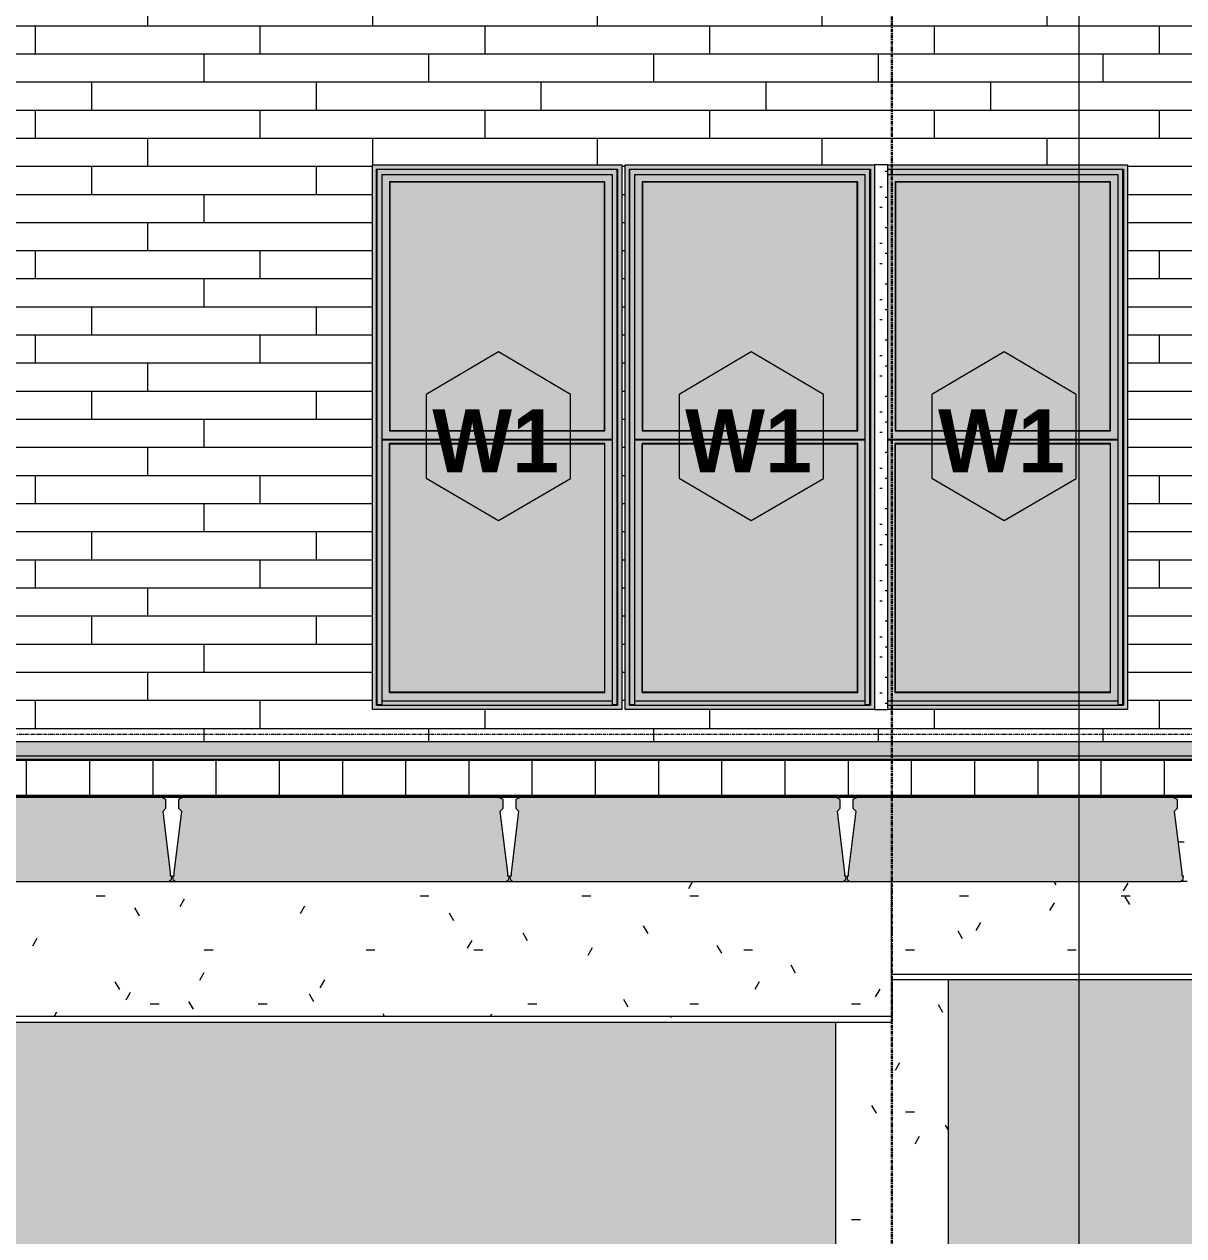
# Model space of a CAD drawing. Header units: inches. Extents: x -4168 to 4202, y -264 to 629.
# Drawn here: x -901.1 to -736, y -71.4 to 101 of the extents above; entities that cross this region are included whole.
import ezdxf

# ---------------------------------------------------------------- set-up
doc = ezdxf.new("R2010")
doc.units = ezdxf.units.IN
doc.header["$MEASUREMENT"] = 0
doc.linetypes.add('Grid Line 1_2_', pattern=[0.875, 0.5, -0.125, 0.125, -0.125])
doc.linetypes.add('Grid Line 1_2__2_', pattern=[0.875, 0.5, -0.125, 0.125, -0.125])
for name, color, linetype, lineweight in [('0-2', 7, 'Continuous', 9), ('0-4', 250, 'Continuous', 5), ('A-FLOR', 192, 'Continuous', 13), ('A-FLOR-1', 192, 'Continuous', 5), ('A-FLOR-2', 192, 'Continuous', 9), ('A-FLOR-LEVL-1', 51, 'Grid Line 1_2_', 9), ('A-FLOR-MCUT', 51, 'Continuous', 13), ('A-FLOR-PATT-1', 252, 'Continuous', 9), ('A-GLAZ-1', 151, 'Continuous', 9), ('A-GLAZ-2', 57, 'Continuous', 9), ('A-GLAZ-IDEN', 152, 'Continuous', 9), ('A-WALL-3', 113, 'Continuous', 9), ('A-WALL-PATT-3', 111, 'Continuous', 9), ('A-WALL-PATT-4', 7, 'Continuous', 9), ('G-ANNO-SYMB', 111, 'Continuous', 9), ('S-BEAM-1', 57, 'Continuous', 9), ('S-BEAM-2', 7, 'Continuous', 9), ('S-BEAM-4', 10, 'Continuous', 9), ('S-COLS-1', 57, 'Continuous', 9), ('S-COLS-2', 7, 'Continuous', 9), ('S-GRID-1', 1, 'Grid Line 1_2__2_', 30)]:
    doc.layers.add(name, color=color, linetype=linetype, lineweight=lineweight)
doc.styles.add('Century Gothic_B', font='GOTHICB.TTF', dxfattribs={"height": 9})
pattern_1 = [(0, (0, 0), (30.72, 7.68), [1.267, -21.773, 1.267, -21.773, -122.88]), (0, (0, 0), (30.72, 7.68), [-46.08, 1.267, -44.813, 1.267, -21.773, -53.76]), (0, (0, 0), (30.72, 7.68), [-115.2, 1.267, -14.093, 1.267, -37.133]), (120, (11.52, 3.84), (-22.011075, 22.7643004), [1.267, -21.773, 1.267, -21.773, -122.88]), (120, (11.52, 3.84), (-22.011075, 22.7643004), [-46.08, 1.267, -44.813, 1.267, -21.773, -53.76]), (120, (11.52, 3.84), (-22.011075, 22.7643004), [-115.2, 1.267, -14.093, 1.267, -37.133]), (240, (15.36, 19.2), (-8.708925, -30.4443004), [1.267, -21.773, 1.267, -21.773, -122.88]), (240, (15.36, 19.2), (-8.708925, -30.4443004), [-46.08, 1.267, -44.813, 1.267, -21.773, -53.76]), (240, (15.36, 19.2), (-8.708925, -30.4443004), [-115.2, 1.267, -14.093, 1.267, -37.133])]

# ---------------------------------------------------------------- blocks, each defined once
blk = doc.blocks.new('034100 - Precast Structural Concrete - Inverted Tee - IT 28IT31 _17_F _ 11_B SHELF_-1925191-BUILDING ELEVATION - SOUTH')
at = {"layer": 'S-BEAM-1'}
h = blk.add_hatch(dxfattribs=at)
h.set_pattern_fill('FP_123', color=256, style=0, pattern_type=2)
h.set_pattern_definition(pattern_1)
h.paths.add_polyline_path([(10400.85, -21), (10401.22, -21), (10400.85, -20.69), (10400.85, -20.21), (10400.98, -20.21), (10401.02, -19.49), (10402.05, -10.97), (10401.65, -10.57), (10401.65, -9.31), (10402.35, -9), (10399.21, -9.03), (10399.84, -9.31), (10399.84, -10.57), (10399.45, -10.97), (10400.51, -19.82), (10400.51, -20.21), (10400.69, -20.21), (10400.65, -20.69), (10400.27, -21), (10400.81, -21)], flags=0)
h.paths.add_polyline_path([(10305.22, -21), (10304.85, -20.69), (10304.85, -20.21), (10304.98, -20.21), (10304.98, -19.74), (10306.05, -10.97), (10305.65, -10.57), (10305.65, -9.31), (10306.35, -9), (10303.21, -9.03), (10303.84, -9.31), (10303.84, -10.57), (10303.45, -10.97), (10304.51, -19.86), (10304.51, -20.21), (10304.69, -20.21), (10304.65, -20.69), (10304.27, -21), (10304.98, -21)], flags=0)
h.paths.add_polyline_path([(10449.22, -21), (10448.85, -20.69), (10448.85, -20.21), (10448.98, -20.21), (10448.98, -19.74), (10450.05, -10.97), (10449.65, -10.57), (10449.65, -9.31), (10450.35, -9), (10447.21, -9.03), (10447.84, -9.31), (10447.84, -10.57), (10447.45, -10.97), (10448.51, -19.82), (10448.51, -20.21), (10448.69, -20.21), (10448.65, -20.69), (10448.27, -21), (10448.98, -21)], flags=0)
h.paths.add_polyline_path([(10352.69, -21), (10353.22, -21), (10352.85, -20.69), (10352.85, -20.21), (10352.98, -20.21), (10352.99, -19.67), (10354.05, -10.97), (10353.65, -10.57), (10353.65, -9.31), (10354.35, -9), (10351.21, -9.03), (10351.84, -9.31), (10351.84, -10.57), (10351.45, -10.97), (10352.51, -19.82), (10352.51, -20.21), (10352.69, -20.21), (10352.65, -20.69), (10352.27, -21), (10352.65, -21)], flags=0)
h.paths.add_polyline_path([(10208.69, -21), (10209.22, -21), (10208.85, -20.69), (10208.85, -20.21), (10208.98, -20.21), (10208.98, -19.74), (10210.05, -10.97), (10209.65, -10.57), (10209.65, -9.31), (10210.35, -9), (10207.21, -9.03), (10207.84, -9.31), (10207.84, -10.57), (10207.45, -10.97), (10208.51, -19.82), (10208.51, -20.21), (10208.69, -20.23), (10208.65, -20.69), (10208.27, -21), (10208.65, -21)], flags=0)
h.paths.add_polyline_path([(10257.22, -21), (10256.85, -20.69), (10256.85, -20.21), (10256.98, -20.21), (10256.98, -19.74), (10258.05, -10.97), (10257.65, -10.57), (10257.65, -9.31), (10258.35, -9), (10255.21, -9.03), (10255.84, -9.31), (10255.84, -10.57), (10255.45, -10.97), (10256.51, -20.05), (10256.51, -20.21), (10256.69, -20.21), (10256.65, -20.69), (10256.27, -21), (10256.98, -21)], flags=0)
h = blk.add_hatch(dxfattribs=at)
h.set_pattern_fill('FP_123', color=256, style=0, pattern_type=2)
h.set_pattern_definition(pattern_1)
h.paths.add_polyline_path([(10167.15, -34.21), (10467.19, -34.21), (10467.19, -21), (10167.15, -21), (10167.15, -23.42)], flags=0)
h = blk.add_hatch(dxfattribs=at)
h.set_pattern_fill('FP_122', color=256, style=0, pattern_type=2)
h.set_pattern_definition([(0, (0, 61.83), (30.72, 5.431), [1.267, -21.773, 1.267, -21.773, -122.88]), (0, (0, 61.83), (30.72, 5.431), [-46.08, 1.267, -44.813, 1.267, -21.773, -53.76]), (0, (0, 61.83), (30.72, 5.431), [-115.2, 1.267, -14.093, 1.267, -37.133]), (129.232, (11.52, 64.546), (-22.0113407, 16.097085), [1.002, -17.213, 1.002, -17.213, -97.145]), (129.232, (11.52, 64.546), (-22.0113407, 16.097085), [-36.429, 1.002, -35.428, 1.002, -17.213, -42.501]), (129.232, (11.52, 64.546), (-22.0113407, 16.097085), [-91.074, 1.002, -11.141, 1.002, -29.356]), (230.768, (15.36, 75.407), (-8.7092367, -21.527142), [1.002, -17.213, 1.002, -17.213, -97.145]), (230.768, (15.36, 75.407), (-8.7092367, -21.527142), [-36.429, 1.002, -35.428, 1.002, -17.213, -42.501]), (230.768, (15.36, 75.407), (-8.7092367, -21.527142), [-91.074, 1.002, -11.141, 1.002, -29.356])])
h.paths.add_polyline_path([(10466.24, -35), (10467.19, -35), (10467.19, -34.21), (10167.15, -34.21), (10167.17, -35), (10459.27, -35)], flags=0)
at = {"layer": 'S-BEAM-2'}
for p, q in [((10167.15, -34.21), (10167.15, -21)), ((10209.22, -21), (10208.27, -21)), ((10257.22, -21), (10256.27, -21)), ((10305.22, -21), (10304.27, -21)), ((10353.22, -21), (10352.27, -21)), ((10401.22, -21), (10400.27, -21)), ((10449.22, -21), (10448.27, -21)), ((10467.19, -21), (10467.19, -34.21)), ((10167.15, -35), (10167.15, -34.21)), ((10467.19, -34.21), (10167.15, -34.21)), ((10467.19, -34.21), (10467.19, -35)), ((10467.19, -35), (10167.15, -35))]:
    blk.add_line(p, q, dxfattribs=at)
blk = doc.blocks.new('034100 - Precast Structural Concrete - Solid Plank - 12_-1979040-BUILDING ELEVATION - SOUTH')
at = {"layer": 'S-BEAM-4'}
blk.add_hatch(color=256, dxfattribs=at).paths.add_polyline_path([(10467.21, -21), (10496.27, -21), (10496.65, -20.69), (10496.65, -20.21), (10496.51, -20.21), (10496.51, -19.74), (10495.45, -10.97), (10495.84, -10.57), (10495.84, -9.31), (10495.15, -9), (10450.35, -9), (10449.65, -9.31), (10449.65, -10.57), (10450.05, -10.97), (10448.98, -19.74), (10448.98, -20.21), (10448.81, -20.21), (10448.85, -20.69), (10449.22, -21), (10467.19, -21)], flags=0)
at = {"layer": 'S-BEAM-2'}
for p, q in [((10450.35, -9), (10449.65, -9.31)), ((10449.65, -9.31), (10449.65, -10.57)), ((10495.15, -9), (10450.35, -9)), ((10495.84, -9.31), (10495.15, -9)), ((10495.84, -10.57), (10495.84, -9.31)), ((10450.05, -10.97), (10448.98, -19.74)), ((10449.65, -10.57), (10450.05, -10.97)), ((10495.45, -10.97), (10495.84, -10.57)), ((10496.51, -19.74), (10495.45, -10.97)), ((10448.98, -20.21), (10448.81, -20.21)), ((10448.81, -20.21), (10448.85, -20.69)), ((10448.85, -20.69), (10449.22, -21)), ((10448.98, -19.74), (10448.98, -20.21)), ((10496.27, -21), (10496.65, -20.69)), ((10496.51, -19.82), (10496.51, -19.74)), ((10496.51, -20.21), (10496.51, -19.82)), ((10496.69, -20.21), (10496.51, -20.21)), ((10496.65, -20.69), (10496.69, -20.21)), ((10449.22, -21), (10496.27, -21))]:
    blk.add_line(p, q, dxfattribs=at)
blk = doc.blocks.new('CTR - 1st Phase - Structure_rvt-2-BUILDING ELEVATION - SOUTH')
at = {"layer": 'A-WALL-PATT-4'}
h = blk.add_hatch(dxfattribs=at)
h.set_pattern_fill('FP_114', color=256, style=0, pattern_type=2)
h.set_pattern_definition([(0, (0, 0), (15.36, 3.84), [1.267, -10.253, 1.267, -10.253, -61.44]), (0, (0, 0), (15.36, 3.84), [-23.04, 1.267, -21.773, 1.267, -10.253, -26.88]), (0, (0, 0), (15.36, 3.84), [-57.6, 1.267, -6.413, 1.267, -17.933]), (120, (5.76, 1.92), (-11.0055376, 11.3821502), [1.267, -10.253, 1.267, -10.253, -61.44]), (120, (5.76, 1.92), (-11.0055376, 11.3821502), [-23.04, 1.267, -21.773, 1.267, -10.253, -26.88]), (120, (5.76, 1.92), (-11.0055376, 11.3821502), [-57.6, 1.267, -6.413, 1.267, -17.933]), (240, (7.68, 9.6), (-4.3544624, -15.2221502), [1.267, -10.253, 1.267, -10.253, -61.44]), (240, (7.68, 9.6), (-4.3544624, -15.2221502), [-23.04, 1.267, -21.773, 1.267, -10.253, -26.88]), (240, (7.68, 9.6), (-4.3544624, -15.2221502), [-57.6, 1.267, -6.413, 1.267, -17.933])])
h.paths.add_polyline_path([(11015.9, -152), (11145.19, -152), (11145.19, -151.75), (11179.19, -151.75), (11179.19, -41), (10847.19, -41), (10847.19, -151.75), (10875.19, -151.75), (10875.19, -152), (11013.34, -152)], flags=0)
h.paths.add_polyline_path([(10314.48, -152), (10455.06, -152), (10455.06, -151.75), (10459.19, -151.75), (10459.19, -35.99), (10467.21, -35.99), (10467.19, -35), (10175.19, -35), (10175.19, -151.75), (10179.19, -151.75), (10179.19, -152), (10313.45, -152)], flags=0)
h.paths.add_polyline_path([(9969.19, -152), (9969.19, -151.75), (10159.19, -151.75), (10159.19, -41), (9966.88, -41), (9966.88, -65), (9967.88, -65), (9967.88, -152)], flags=0)
h.paths.add_polyline_path([(11412.58, -151.75), (11424.8, -151.75), (11424.76, -136.4), (11423.19, -134.68), (11423.11, -134.48), (11423.05, -133.89), (11423.07, -133.2), (11423.14, -132.94), (11423.51, -132.92), (11424.8, -133.32), (11424.8, -41), (11195.19, -41), (11195.19, -151.75), (11375.69, -151.75)], flags=0)
h.paths.add_polyline_path([(10665.35, -151.75), (10831.19, -151.75), (10831.19, -41), (10475.19, -41), (10475.19, -151.75), (10665.21, -151.75)], flags=0)
at = {"layer": 'S-BEAM-1'}
h = blk.add_hatch(dxfattribs=at)
h.set_pattern_fill('FP_124', color=256, style=0, pattern_type=2)
h.set_pattern_definition(pattern_1)
h.paths.add_polyline_path([(10016.51, -21), (10017.2, -20.98), (10016.85, -20.69), (10016.85, -20.21), (10016.98, -20.21), (10016.98, -19.74), (10018.05, -10.97), (10017.65, -10.57), (10017.65, -9.31), (10018.35, -9), (10015.15, -9), (10015.84, -9.31), (10015.84, -10.57), (10015.45, -10.97), (10016.51, -19.82), (10016.51, -20.21), (10016.69, -20.21), (10016.65, -20.69), (10016.27, -21)], flags=0)
h.paths.add_polyline_path([(10064.27, -21), (10065.22, -21), (10064.85, -20.69), (10064.85, -20.21), (10064.98, -20.21), (10064.98, -19.74), (10066.05, -10.97), (10065.65, -10.57), (10065.65, -9.31), (10066.35, -9), (10063.21, -9.03), (10063.84, -9.31), (10063.84, -10.57), (10063.45, -10.97), (10064.51, -19.82), (10064.51, -20.21), (10064.69, -20.21), (10064.65, -20.69), (10064.51, -20.8)], flags=0)
h.paths.add_polyline_path([(9968.65, -21), (9969.22, -21), (9968.85, -20.69), (9968.85, -20.21), (9968.98, -20.21), (9968.98, -19.74), (9970.05, -10.97), (9969.65, -10.57), (9969.65, -10), (9967.84, -10), (9967.84, -10.57), (9967.45, -10.97), (9968.51, -19.82), (9968.51, -20.21), (9968.69, -20.21), (9968.65, -20.69), (9968.27, -21), (9968.62, -21)], flags=0)
h.paths.add_polyline_path([(9920.85, -21), (9921.22, -21), (9920.85, -20.69), (9920.85, -20.21), (9920.98, -20.21), (9920.98, -19.74), (9922.05, -10.97), (9921.65, -10.57), (9921.65, -10), (9919.84, -10), (9919.84, -10.57), (9919.45, -10.97), (9920.51, -19.82), (9920.51, -20.21), (9920.69, -20.21), (9920.65, -20.69), (9920.27, -21), (9920.81, -21)], flags=0)
h.paths.add_polyline_path([(10161.22, -21), (10160.85, -20.69), (10160.85, -20.21), (10160.98, -20.21), (10160.98, -19.74), (10162.05, -10.97), (10161.65, -10.57), (10161.65, -9.31), (10162.35, -9), (10159.21, -9.03), (10159.84, -9.31), (10159.84, -10.57), (10159.45, -10.97), (10160.51, -19.82), (10160.51, -20.21), (10160.69, -20.21), (10160.65, -20.69), (10160.27, -21), (10160.98, -21)], flags=0)
h.paths.add_polyline_path([(10113.22, -21), (10112.85, -20.69), (10112.85, -20.21), (10112.98, -20.21), (10112.98, -19.74), (10114.05, -10.97), (10113.65, -10.57), (10113.65, -9.31), (10114.35, -9), (10111.15, -9), (10111.84, -9.31), (10111.84, -10.57), (10111.45, -10.97), (10112.51, -19.82), (10112.51, -20.21), (10112.69, -20.21), (10112.65, -20.69), (10112.27, -21), (10112.98, -21)], flags=0)
h = blk.add_hatch(dxfattribs=at)
h.set_pattern_fill('FP_124', color=256, style=0, pattern_type=2)
h.set_pattern_definition(pattern_1)
h.paths.add_polyline_path([(9966.88, -40.21), (10167.17, -40.21), (10167.15, -21), (9966.88, -21), (9966.88, -23.42)], flags=0)
h = blk.add_hatch(dxfattribs=at)
h.set_pattern_fill('FP_120', color=256, style=0, pattern_type=2)
h.set_pattern_definition([(0, (0, 59.83), (30.72, 5.431), [1.267, -21.773, 1.267, -21.773, -122.88]), (0, (0, 59.83), (30.72, 5.431), [-46.08, 1.267, -44.813, 1.267, -21.773, -53.76]), (0, (0, 59.83), (30.72, 5.431), [-115.2, 1.267, -14.093, 1.267, -37.133]), (129.232, (11.52, 62.546), (-22.0113407, 16.097085), [1.002, -17.213, 1.002, -17.213, -97.145]), (129.232, (11.52, 62.546), (-22.0113407, 16.097085), [-36.429, 1.002, -35.428, 1.002, -17.213, -42.501]), (129.232, (11.52, 62.546), (-22.0113407, 16.097085), [-91.074, 1.002, -11.141, 1.002, -29.356]), (230.768, (15.36, 73.407), (-8.7092367, -21.527142), [1.002, -17.213, 1.002, -17.213, -97.145]), (230.768, (15.36, 73.407), (-8.7092367, -21.527142), [-36.429, 1.002, -35.428, 1.002, -17.213, -42.501]), (230.768, (15.36, 73.407), (-8.7092367, -21.527142), [-91.074, 1.002, -11.141, 1.002, -29.356])])
h.paths.add_polyline_path([(10159.27, -41), (10167.17, -41), (10167.17, -40.21), (9966.88, -40.21), (9966.88, -41), (10150.79, -41)], flags=0)
at = {"layer": 'S-COLS-1'}
h = blk.add_hatch(dxfattribs=at)
h.set_pattern_fill('FP_113', color=256, style=0, pattern_type=2)
h.set_pattern_definition(pattern_1)
h.paths.add_polyline_path([(10175.11, -153.31), (10175.11, -152), (10159.27, -152), (10159.27, -153.31)], flags=0)
h.paths.add_polyline_path([(10175.11, -151.75), (10175.11, -35), (10167.17, -35), (10167.17, -41), (10159.27, -41), (10159.27, -151.75)], flags=0)
h = blk.add_hatch(dxfattribs=at)
h.set_pattern_fill('FP_113', color=256, style=0, pattern_type=2)
h.set_pattern_definition(pattern_1)
h.paths.add_polyline_path([(10175.11, -153.31), (10175.19, -153.31), (10175.19, -152), (10175.11, -152)], flags=0)
h.paths.add_polyline_path([(10175.19, -151.75), (10175.19, -35), (10175.11, -35), (10175.11, -151.75)], flags=0)
at = {"layer": 'S-BEAM-2'}
for p, q in [((10064.27, -21), (10065.22, -21)), ((10112.27, -21), (10113.22, -21)), ((10160.27, -21), (10161.22, -21)), ((10167.17, -35), (10167.17, -40.21)), ((10167.17, -40.21), (9966.88, -40.21)), ((9966.88, -41), (10167.17, -41)), ((10167.17, -40.21), (10167.17, -41))]:
    blk.add_line(p, q, dxfattribs=at)
at = {"layer": 'S-COLS-2'}
for p, q in [((10175.19, -35), (10175.19, -151.75)), ((10159.19, -41), (10159.19, -151.75))]:
    blk.add_line(p, q, dxfattribs=at)
at = {"layer": 'S-GRID-1'}
blk.add_line((10167.19, -203.76), (10167.19, 470.5), dxfattribs=at)
at = {"layer": '0-2'}
for name, p in [('034100 - Precast Structural Concrete - Solid Plank - 12_-1979040-BUILDING ELEVATION - SOUTH', (-432, 0)), ('034100 - Precast Structural Concrete - Solid Plank - 12_-1979040-BUILDING ELEVATION - SOUTH', (-384, 0)), ('034100 - Precast Structural Concrete - Solid Plank - 12_-1979040-BUILDING ELEVATION - SOUTH', (-336, 0)), ('034100 - Precast Structural Concrete - Solid Plank - 12_-1979040-BUILDING ELEVATION - SOUTH', (-288, 0)), ('034100 - Precast Structural Concrete - Inverted Tee - IT 28IT31 _17_F _ 11_B SHELF_-1925191-BUILDING ELEVATION - SOUTH', (0, 0))]:
    blk.add_blockref(name, p, dxfattribs=at)
blk = doc.blocks.new('Window-Double_Hung-Marvin-Essential - ESDH3066 - 1st Floor-3357219-BUILDING ELEVATION - SOUTH')
at = {"layer": 'A-GLAZ-1'}
h = blk.add_hatch(color=256, dxfattribs=at)
h.paths.add_polyline_path([(10129.83, 3.5), (10164.74, 3.5), (10164.74, 81), (10129.24, 81), (10129.24, 3.5)], flags=0)
h.paths.add_polyline_path([(10131.65, 4.09), (10129.83, 4.09), (10129.86, 80.41), (10164.15, 80.41), (10164.15, 4.09), (10150.79, 4.09)], flags=0)
for points in [[(10129.83, 4.09), (10129.91, 4.17), (10129.91, 80.33), (10129.83, 80.41), (10129.83, 4.17)], [(10162.33, 80.33), (10164.11, 80.38), (10164.11, 80.41), (10129.86, 80.38), (10129.91, 80.33), (10160.65, 80.33)], [(10129.91, 4.17), (10130.61, 4.17), (10130.61, 79.63), (10163.36, 79.63), (10163.36, 4.17), (10164.07, 4.17), (10164.07, 80.33), (10129.91, 80.33), (10129.91, 4.17)], [(10164.15, 4.09), (10164.15, 80.41), (10164.07, 80.33), (10164.07, 4.17), (10164.15, 4.09)], [(10131.71, 78.53), (10162.27, 78.53), (10162.27, 78.59), (10131.65, 78.59)], [(10131.65, 43.16), (10131.71, 43.22), (10131.71, 78.53), (10131.65, 78.53), (10131.65, 43.22)], [(10150.79, 43.22), (10162.27, 43.22), (10162.27, 78.53), (10131.71, 78.53), (10131.71, 43.22)], [(10162.33, 43.16), (10162.33, 78.59), (10162.27, 78.53), (10162.27, 43.22)], [(10162.27, 43.16), (10162.33, 43.16), (10162.27, 43.22), (10131.71, 43.22), (10131.71, 43.16), (10160.65, 43.16)], [(10162.77, 41.81), (10163.36, 41.81), (10163.36, 41.94), (10130.61, 41.94), (10130.61, 41.81), (10162.33, 41.81)], [(10162.27, 41.28), (10162.27, 41.34), (10131.65, 41.34), (10131.71, 41.28), (10160.65, 41.28)], [(10131.65, 5.91), (10131.71, 5.97), (10131.71, 41.28), (10131.65, 41.28), (10131.65, 5.97)], [(10150.79, 5.97), (10162.27, 5.97), (10162.27, 41.28), (10131.71, 41.28), (10131.71, 5.97)], [(10162.33, 5.91), (10162.33, 41.34), (10162.27, 41.28), (10162.27, 5.97)], [(10162.33, 5.91), (10162.27, 5.97), (10131.71, 5.97), (10131.71, 5.91), (10162.27, 5.91)], [(10129.83, 4.09), (10129.91, 4.09), (10164.15, 4.09), (10164.07, 4.17), (10163.36, 4.19), (10163.36, 4.66), (10130.61, 4.65), (10130.61, 4.17), (10129.91, 4.17), (10129.83, 4.09)]]:
    blk.add_hatch(color=256, dxfattribs=at).paths.add_polyline_path(points, flags=0)
h = blk.add_hatch(color=256, dxfattribs=at)
h.paths.add_polyline_path([(10130.61, 41.94), (10163.36, 41.94), (10163.36, 79.63), (10130.61, 79.63), (10130.61, 42.12)], flags=0)
h.paths.add_polyline_path([(10160.65, 43.16), (10131.65, 43.16), (10131.65, 78.59), (10162.33, 78.59), (10162.33, 43.16)], flags=0)
h = blk.add_hatch(color=256, dxfattribs=at)
h.paths.add_polyline_path([(10163.36, 4.69), (10163.36, 41.81), (10130.61, 41.81), (10130.61, 4.69), (10162.77, 4.69)], flags=0)
h.paths.add_polyline_path([(10131.65, 5.91), (10131.65, 41.34), (10162.33, 41.34), (10162.33, 5.91), (10150.79, 5.91)], flags=0)
h = blk.add_hatch(color=256, dxfattribs=at)
h.paths.add_polyline_path([(10164.15, 4.09), (10164.15, 4.09), (10164.07, 4.17)], flags=0)
h.paths.add_polyline_path([(10129.83, 4.09), (10129.83, 4.09), (10129.83, 4.17)], flags=0)
at = {"layer": 'A-GLAZ-2'}
h = blk.add_hatch(dxfattribs=at)
h.set_pattern_fill('FP_103', color=256, style=0, pattern_type=2)
h.set_pattern_definition([(180, (10128.669, -14.84), (1e-15, 8), [0.33, -7.67]), (180, (10126.109, -14.68), (1e-15, 8), [0.33, -7.67]), (180, (10127.549, -12.92), (1e-15, 8), [0.33, -7.67]), (180, (10125.789, -11.64), (1e-15, 8), [0.33, -7.67]), (180, (10127.869, -11.16), (1e-15, 8), [0.33, -7.67]), (180, (10127.229, -9.24), (1e-15, 8), [0.33, -7.67]), (180, (10128.349, -7.8), (1e-15, 8), [0.33, -7.67]), (180, (10125.789, -7.96), (1e-15, 8), [0.33, -7.67]), (180, (10123.869, -7.64), (1e-15, 8), [0.33, -7.67]), (180, (10122.909, -9.56), (1e-15, 8), [0.33, -7.67]), (180, (10121.309, -9.72), (1e-15, 8), [0.33, -7.67]), (180, (10121.309, -12.6), (1e-15, 8), [0.33, -7.67]), (180, (10122.749, -13.56), (1e-15, 8), [0.33, -7.67]), (180, (10124.989, -13.08), (1e-15, 8), [0.33, -7.67]), (180, (10123.549, -11.64), (1e-15, 8), [0.33, -7.67]), (180, (10124.989, -10.2), (1e-15, 8), [0.33, -7.67]), (180, (10121.629, -14.68), (1e-15, 8), [0.33, -7.67])])
h.paths.add_polyline_path([(10165.24, 3.5), (10166.61, 3.5), (10166.61, 81), (10164.74, 81), (10164.74, 3.5)], flags=0)
at = {"layer": 'A-GLAZ-1'}
for p, q in [((10129.83, 4.09), (10129.83, 80.41)), ((10129.91, 80.33), (10129.83, 80.41)), ((10129.83, 80.41), (10164.15, 80.41)), ((10129.91, 4.17), (10129.91, 80.33)), ((10164.07, 80.33), (10129.91, 80.33)), ((10130.61, 4.17), (10130.61, 79.63)), ((10130.61, 79.63), (10163.36, 79.63)), ((10163.36, 79.63), (10163.36, 4.17)), ((10164.07, 80.33), (10164.15, 80.41)), ((10164.07, 4.17), (10164.07, 80.33)), ((10164.15, 80.41), (10164.15, 4.09)), ((10164.74, 81), (10164.74, 3.5)), ((10166.61, 81), (10164.74, 81)), ((10166.61, 3.5), (10166.61, 81)), ((10131.65, 78.59), (10131.71, 78.53)), ((10131.65, 78.59), (10131.65, 43.16)), ((10162.33, 78.59), (10131.65, 78.59)), ((10162.27, 78.53), (10131.71, 78.53)), ((10131.71, 78.53), (10131.71, 43.22)), ((10162.33, 78.59), (10162.27, 78.53)), ((10162.27, 43.22), (10162.27, 78.53)), ((10162.33, 43.16), (10162.33, 78.59)), ((10131.71, 43.22), (10131.65, 43.16)), ((10131.65, 43.16), (10162.33, 43.16)), ((10131.71, 43.22), (10162.27, 43.22)), ((10162.33, 43.16), (10162.27, 43.22)), ((10163.36, 41.94), (10130.61, 41.94)), ((10163.36, 41.81), (10130.61, 41.81)), ((10162.33, 41.34), (10131.65, 41.34)), ((10131.65, 41.34), (10131.71, 41.28)), ((10131.65, 5.91), (10131.65, 41.34)), ((10131.71, 41.28), (10162.27, 41.28)), ((10131.71, 5.97), (10131.71, 41.28)), ((10162.27, 41.28), (10162.33, 41.34)), ((10162.27, 41.28), (10162.27, 5.97)), ((10162.33, 5.91), (10162.33, 41.34)), ((10131.71, 5.97), (10131.65, 5.91)), ((10131.65, 5.91), (10162.33, 5.91)), ((10162.27, 5.97), (10131.71, 5.97)), ((10162.27, 5.97), (10162.33, 5.91)), ((10129.91, 4.17), (10129.83, 4.09)), ((10129.83, 4.09), (10164.15, 4.09)), ((10130.61, 4.17), (10129.91, 4.17)), ((10163.36, 4.69), (10130.61, 4.69)), ((10163.36, 4.66), (10130.61, 4.66)), ((10164.07, 4.17), (10163.36, 4.17)), ((10164.15, 4.09), (10164.07, 4.17)), ((10164.74, 3.5), (10166.61, 3.5))]:
    blk.add_line(p, q, dxfattribs=at)
blk = doc.blocks.new('Window-Double_Hung-Marvin-Essential - ESDH3066 - 1st Floor-V114-BUILDING ELEVATION - SOUTH')
at = {"layer": 'A-GLAZ-1'}
for points in [[(10200.07, 3.5), (10200.74, 3.5), (10200.74, 81), (10166.61, 81), (10166.61, 80.41), (10200.15, 80.41), (10200.15, 4.09), (10166.61, 4.08), (10166.61, 3.5), (10199.71, 3.5)], [(10200.07, 80.33), (10200.11, 80.41), (10166.61, 80.41), (10166.61, 80.33), (10199.71, 80.33)], [(10199.71, 4.17), (10200.07, 4.17), (10200.07, 80.33), (10166.61, 80.32), (10166.61, 79.63), (10199.36, 79.63), (10199.36, 4.17)], [(10200.15, 4.09), (10200.15, 80.41), (10200.07, 80.33), (10200.08, 4.16), (10200.15, 4.09)], [(10198.27, 78.53), (10198.27, 78.59), (10167.65, 78.59), (10167.71, 78.53), (10190.22, 78.53)], [(10167.65, 43.16), (10167.71, 43.22), (10167.71, 78.53), (10167.65, 78.53), (10167.65, 43.22)], [(10190.22, 43.22), (10198.27, 43.22), (10198.27, 78.53), (10167.71, 78.53), (10167.71, 43.22), (10170.51, 43.22)], [(10198.33, 43.16), (10198.33, 78.59), (10198.27, 78.53), (10198.27, 43.22)], [(10170.51, 43.16), (10198.33, 43.16), (10198.27, 43.22), (10167.71, 43.22), (10167.71, 43.16)], [(10198.77, 41.81), (10199.36, 41.81), (10199.36, 41.94), (10166.61, 41.94), (10166.61, 41.81), (10198.33, 41.81)], [(10198.27, 41.28), (10198.27, 41.34), (10167.65, 41.34), (10167.71, 41.28), (10190.22, 41.28)], [(10167.65, 5.91), (10167.71, 5.97), (10167.71, 41.28), (10167.65, 41.28), (10167.65, 5.97)], [(10170.51, 5.97), (10198.27, 5.97), (10198.27, 41.28), (10167.71, 41.28), (10167.71, 5.97)], [(10198.33, 5.91), (10198.33, 41.34), (10198.27, 41.28), (10198.27, 5.97)], [(10198.33, 5.91), (10198.27, 5.97), (10167.71, 5.97), (10167.71, 5.91), (10198.27, 5.91)], [(10200.15, 4.09), (10200.15, 4.09), (10200.07, 4.17), (10199.36, 4.19), (10199.36, 4.66), (10166.61, 4.65), (10166.61, 4.09), (10200.08, 4.09)], [(10200.15, 4.09), (10200.15, 4.09), (10200.08, 4.16)]]:
    blk.add_hatch(color=256, dxfattribs=at).paths.add_polyline_path(points, flags=0)
h = blk.add_hatch(color=256, dxfattribs=at)
h.paths.add_polyline_path([(10166.61, 41.94), (10199.36, 41.94), (10199.36, 79.63), (10166.61, 79.63), (10166.61, 42.13)], flags=0)
h.paths.add_polyline_path([(10190.22, 43.16), (10167.65, 43.16), (10167.65, 78.59), (10198.33, 78.59), (10198.33, 43.16)], flags=0)
h = blk.add_hatch(color=256, dxfattribs=at)
h.paths.add_polyline_path([(10192.19, 4.69), (10199.36, 4.69), (10199.36, 41.81), (10166.61, 41.81), (10166.61, 4.69), (10190.22, 4.69)], flags=0)
h.paths.add_polyline_path([(10190.22, 5.91), (10167.65, 5.91), (10167.65, 41.34), (10198.33, 41.34), (10198.33, 5.91)], flags=0)
for p, q in [((10166.61, 80.41), (10200.15, 80.41)), ((10200.07, 80.33), (10166.61, 80.33)), ((10166.61, 79.63), (10199.36, 79.63)), ((10199.36, 79.63), (10199.36, 4.17)), ((10200.07, 80.33), (10200.15, 80.41)), ((10200.07, 4.17), (10200.07, 80.33)), ((10200.15, 80.41), (10200.15, 4.09)), ((10167.65, 78.59), (10167.71, 78.53)), ((10167.65, 78.59), (10167.65, 43.16)), ((10198.33, 78.59), (10167.65, 78.59)), ((10198.27, 78.53), (10167.71, 78.53)), ((10167.71, 78.53), (10167.71, 43.22)), ((10198.33, 78.59), (10198.27, 78.53)), ((10198.27, 43.22), (10198.27, 78.53)), ((10198.33, 43.16), (10198.33, 78.59)), ((10167.71, 43.22), (10167.65, 43.16)), ((10167.65, 43.16), (10198.33, 43.16)), ((10167.71, 43.22), (10198.27, 43.22)), ((10198.33, 43.16), (10198.27, 43.22)), ((10199.36, 41.94), (10166.61, 41.94)), ((10199.36, 41.81), (10166.61, 41.81)), ((10198.33, 41.34), (10167.65, 41.34)), ((10167.65, 41.34), (10167.71, 41.28)), ((10167.65, 5.91), (10167.65, 41.34)), ((10167.71, 41.28), (10198.27, 41.28)), ((10167.71, 5.97), (10167.71, 41.28)), ((10198.27, 41.28), (10198.33, 41.34)), ((10198.27, 41.28), (10198.27, 5.97)), ((10198.33, 5.91), (10198.33, 41.34)), ((10167.71, 5.97), (10167.65, 5.91)), ((10167.65, 5.91), (10198.33, 5.91)), ((10198.27, 5.97), (10167.71, 5.97)), ((10198.27, 5.97), (10198.33, 5.91)), ((10199.36, 4.69), (10166.61, 4.69)), ((10199.36, 4.66), (10166.61, 4.66)), ((10166.61, 4.09), (10200.15, 4.09)), ((10200.07, 4.17), (10199.36, 4.17)), ((10200.15, 4.09), (10200.07, 4.17))]:
    blk.add_line(p, q, dxfattribs=at)
blk = doc.blocks.new('Window-Double_Hung-Marvin-Essential - ESDH3066 - 1st Floor-3357216-BUILDING ELEVATION - SOUTH')
at = {"layer": 'A-GLAZ-1'}
h = blk.add_hatch(color=256, dxfattribs=at)
h.paths.add_polyline_path([(11897.43, 3.5), (11932.34, 3.51), (11932.34, 81), (11896.84, 81), (11896.84, 3.5)], flags=0)
h.paths.add_polyline_path([(11897.43, 4.09), (11897.46, 80.41), (11931.75, 80.41), (11931.75, 4.09), (11897.51, 4.09)], flags=0)
for points in [[(11897.43, 4.09), (11897.51, 4.17), (11897.51, 80.33), (11897.43, 80.41), (11897.43, 4.17)], [(11925.18, 80.33), (11931.71, 80.38), (11931.71, 80.41), (11897.46, 80.38), (11897.51, 80.33), (11910.03, 80.33)], [(11930.96, 4.17), (11931.67, 4.17), (11931.67, 80.33), (11897.51, 80.33), (11897.51, 4.17), (11898.21, 4.17), (11898.21, 79.63), (11930.96, 79.63), (11930.96, 4.87)], [(11931.75, 4.09), (11931.75, 80.41), (11931.67, 80.33), (11931.67, 4.17), (11931.75, 4.09)], [(11899.31, 78.53), (11929.87, 78.53), (11929.87, 78.59), (11899.25, 78.59)], [(11899.25, 43.16), (11899.31, 43.22), (11899.31, 78.53), (11899.25, 78.53), (11899.25, 43.22)], [(11929.87, 43.22), (11929.87, 78.53), (11899.31, 78.53), (11899.31, 43.22), (11925.18, 43.22)], [(11929.93, 43.16), (11929.93, 78.59), (11929.87, 78.53), (11929.87, 43.22)], [(11929.93, 43.16), (11929.87, 43.22), (11899.31, 43.22), (11899.31, 43.16), (11929.87, 43.16)], [(11898.81, 41.81), (11930.96, 41.81), (11930.96, 41.94), (11898.21, 41.94), (11898.21, 41.81), (11898.78, 41.81)], [(11929.87, 41.28), (11929.87, 41.34), (11899.25, 41.34), (11899.31, 41.28), (11925.18, 41.28)], [(11899.25, 5.91), (11899.31, 5.97), (11899.31, 41.28), (11899.25, 41.28), (11899.25, 5.97)], [(11900.54, 5.97), (11929.87, 5.97), (11929.87, 41.28), (11899.31, 41.28), (11899.31, 5.97)], [(11929.93, 5.91), (11929.93, 41.34), (11929.87, 41.28), (11929.87, 5.97)], [(11929.93, 5.91), (11929.87, 5.97), (11899.31, 5.97), (11899.31, 5.91), (11929.87, 5.91)], [(11905.47, 4.09), (11931.75, 4.09), (11931.67, 4.17), (11930.96, 4.19), (11930.96, 4.66), (11898.21, 4.65), (11898.21, 4.17), (11897.51, 4.17), (11897.43, 4.09), (11900.54, 4.09)]]:
    blk.add_hatch(color=256, dxfattribs=at).paths.add_polyline_path(points, flags=0)
h = blk.add_hatch(color=256, dxfattribs=at)
h.paths.add_polyline_path([(11898.21, 41.94), (11930.96, 41.94), (11930.96, 79.63), (11898.21, 79.63), (11898.21, 42.12)], flags=0)
h.paths.add_polyline_path([(11929.93, 43.16), (11899.25, 43.16), (11899.25, 78.59), (11929.93, 78.59), (11929.93, 48.37)], flags=0)
h = blk.add_hatch(color=256, dxfattribs=at)
h.paths.add_polyline_path([(11930.37, 4.69), (11930.96, 4.69), (11930.96, 41.81), (11898.21, 41.78), (11898.21, 4.69), (11930.11, 4.69)], flags=0)
h.paths.add_polyline_path([(11929.93, 5.91), (11899.25, 5.91), (11899.25, 41.34), (11929.93, 41.34), (11929.93, 6.49)], flags=0)
h = blk.add_hatch(color=256, dxfattribs=at)
h.paths.add_polyline_path([(11931.75, 4.09), (11931.75, 4.09), (11931.67, 4.17)], flags=0)
h.paths.add_polyline_path([(11897.43, 4.09), (11897.43, 4.09), (11897.43, 4.17)], flags=0)
for p, q in [((11897.43, 4.09), (11897.43, 80.41)), ((11897.51, 80.33), (11897.43, 80.41)), ((11897.43, 80.41), (11931.75, 80.41)), ((11897.51, 4.17), (11897.51, 80.33)), ((11931.67, 80.33), (11897.51, 80.33)), ((11898.21, 4.17), (11898.21, 79.63)), ((11898.21, 79.63), (11930.96, 79.63)), ((11930.96, 79.63), (11930.96, 4.17)), ((11931.67, 80.33), (11931.75, 80.41)), ((11931.67, 4.17), (11931.67, 80.33)), ((11931.75, 80.41), (11931.75, 4.09)), ((11899.25, 78.59), (11899.31, 78.53)), ((11899.25, 78.59), (11899.25, 43.16)), ((11929.93, 78.59), (11899.25, 78.59)), ((11929.87, 78.53), (11899.31, 78.53)), ((11899.31, 78.53), (11899.31, 43.22)), ((11929.93, 78.59), (11929.87, 78.53)), ((11929.87, 43.22), (11929.87, 78.53)), ((11929.93, 43.16), (11929.93, 78.59)), ((11899.31, 43.22), (11899.25, 43.16)), ((11899.25, 43.16), (11929.93, 43.16)), ((11899.31, 43.22), (11929.87, 43.22)), ((11929.93, 43.16), (11929.87, 43.22)), ((11930.96, 41.94), (11898.21, 41.94)), ((11930.96, 41.81), (11898.21, 41.81)), ((11929.93, 41.34), (11899.25, 41.34)), ((11899.25, 41.34), (11899.31, 41.28)), ((11899.25, 5.91), (11899.25, 41.34)), ((11899.31, 41.28), (11929.87, 41.28)), ((11899.31, 5.97), (11899.31, 41.28)), ((11929.87, 41.28), (11929.93, 41.34)), ((11929.87, 41.28), (11929.87, 5.97)), ((11929.93, 5.91), (11929.93, 41.34)), ((11899.31, 5.97), (11899.25, 5.91)), ((11899.25, 5.91), (11929.93, 5.91)), ((11929.87, 5.97), (11899.31, 5.97)), ((11929.87, 5.97), (11929.93, 5.91)), ((11897.51, 4.17), (11897.43, 4.09)), ((11897.43, 4.09), (11931.75, 4.09)), ((11898.21, 4.17), (11897.51, 4.17)), ((11930.96, 4.69), (11898.21, 4.69)), ((11930.96, 4.66), (11898.21, 4.66)), ((11931.67, 4.17), (11930.96, 4.17)), ((11931.75, 4.09), (11931.67, 4.17))]:
    blk.add_line(p, q, dxfattribs=at)
blk = doc.blocks.new('Window Tag - ONE-2920521-BUILDING ELEVATION - SOUTH')
at = {"layer": 'A-GLAZ-IDEN'}
for p, q in [((10069.47, 200.37), (10059.19, 194.32)), ((10079.74, 194.32), (10069.47, 200.37)), ((10059.19, 194.32), (10059.19, 182.43)), ((10079.74, 182.38), (10079.74, 194.32)), ((10059.19, 182.43), (10069.47, 176.37)), ((10069.47, 176.37), (10079.74, 182.38))]:
    blk.add_line(p, q, dxfattribs=at)

msp = doc.modelspace()

# ---------------------------------------------------------------- hatches: boundary and pattern name
at = {"layer": 'A-FLOR'}
msp.add_hatch(color=256, dxfattribs=at).paths.add_polyline_path([(-1053.6056, -9), (1143.8944, -9), (1143.8944, -8.875), (-1056.6056, -8.875), (-1056.6056, -9), (-1055.2314, -9)], flags=0)
at = {"layer": 'A-FLOR-1'}
msp.add_hatch(color=256, dxfattribs=at).paths.add_polyline_path([(1138.111, -8.875), (1142.3944, -8.875), (1142.3893, -8.75), (-1056.6056, -8.75), (-1056.6056, -8.875), (1137.8806, -8.875)], flags=0)
at = {"layer": 'A-FLOR-PATT-1'}
h = msp.add_hatch(dxfattribs=at)
h.set_pattern_fill('FP_96', color=256, style=0, pattern_type=2)
h.set_pattern_definition([(0, (-10944.795, 0), (24, 24), [24, -24]), (0, (-10944.795, 9), (24, 24), [24, -24]), (0, (-10944.795, 18), (24, 24), [24, -24]), (90, (-10941.795, 21), (-24, 24), [24, -24]), (90, (-10932.795, 21), (-24, 24), [24, -24]), (90, (-10923.795, 21), (-24, 24), [24, -24])])
h.paths.add_polyline_path([(1138.111, -3.125), (1142.3944, -3.125), (1142.3944, -1.125), (-1056.6056, -1.125), (-1056.6056, -3.125), (1128.2533, -3.125)], flags=0)
h = msp.add_hatch(dxfattribs=at)
h.set_pattern_fill('FP_97', color=256, style=0, pattern_type=2)
h.set_pattern_definition([(0, (-10944.795, 0), (15.36, 3.84), [1.267, -10.253, 1.267, -10.253, -61.44]), (0, (-10944.795, 0), (15.36, 3.84), [-23.04, 1.267, -21.773, 1.267, -10.253, -26.88]), (0, (-10944.795, 0), (15.36, 3.84), [-57.6, 1.267, -6.413, 1.267, -17.933]), (120, (-10939.035, 1.92), (-11.0055376, 11.3821502), [1.267, -10.253, 1.267, -10.253, -61.44]), (120, (-10939.035, 1.92), (-11.0055376, 11.3821502), [-23.04, 1.267, -21.773, 1.267, -10.253, -26.88]), (120, (-10939.035, 1.92), (-11.0055376, 11.3821502), [-57.6, 1.267, -6.413, 1.267, -17.933]), (240, (-10937.115, 9.6), (-4.3544624, -15.2221502), [1.267, -10.253, 1.267, -10.253, -61.44]), (240, (-10937.115, 9.6), (-4.3544624, -15.2221502), [-23.04, 1.267, -21.773, 1.267, -10.253, -26.88]), (240, (-10937.115, 9.6), (-4.3544624, -15.2221502), [-57.6, 1.267, -6.413, 1.267, -17.933])])
h.paths.add_polyline_path([(-22.2593, -3.625), (1142.3944, -3.625), (1142.3944, -3.125), (-1056.6056, -3.125), (-1056.6056, -3.625), (-25.0998, -3.625)], flags=0)
h = msp.add_hatch(dxfattribs=at)
h.set_pattern_fill('FP_98', color=256, style=0, pattern_type=2)
h.set_pattern_definition([(90, (-10944.795, 0), (-6, 4e-16), [])])
h.paths.add_polyline_path([(-25.0998, -3.75), (1142.3944, -3.75), (1142.3944, -3.625), (-1056.6056, -3.625), (-1056.6056, -3.75), (-32.27, -3.75)], flags=0)
h = msp.add_hatch(dxfattribs=at)
h.set_pattern_fill('FP_99', color=256, style=0, pattern_type=2)
h.set_pattern_definition([(0, (-10944.795, 0), (0, 9), []), (90, (-10944.795, 0), (-9, 6e-16), [])])
h.paths.add_polyline_path([(-15.242, -8.75), (1142.3944, -8.75), (1142.3944, -3.75), (-1056.6056, -3.75), (-1056.6056, -8.75), (-25.0998, -8.75)], flags=0)
at = {"layer": 'A-WALL-PATT-3'}
h = msp.add_hatch(dxfattribs=at)
h.set_pattern_fill('FP_100', color=256, style=0, pattern_type=2)
h.set_pattern_definition([(0, (-931.518, 0.8), (0, 4), []), (90, (-931.518, 0.8), (-8, 8), [4, -28]), (90, (-915.518, 4.8), (-8, 8), [4, -28])])
h.paths.add_polyline_path([(-927.0806, -1.125), (-130.9306, -1.125), (-130.9306, 109.25), (-927.0806, 109.25), (-927.0806, 0)], flags=0)
h.paths.add_polyline_path([(-774.2864, 3.5), (-815.5556, 3.5), (-815.5556, 81), (-744.0556, 81), (-744.0556, 3.5), (-754.571, 3.5)], flags=0)
h.paths.add_polyline_path([(-851.5556, 3.5), (-851.5556, 81), (-816.0556, 81), (-816.0556, 3.5), (-848.2193, 3.5)], flags=0)
h.paths.add_polyline_path([(-586.9897, 3.5), (-622.3556, 3.5), (-622.3556, 81), (-586.8556, 81), (-586.8556, 3.5)], flags=0)
h.paths.add_polyline_path([(-586.3556, 3.5), (-586.3556, 81), (-550.8556, 81), (-550.8556, 3.5), (-582.0609, 3.5)], flags=0)
h.paths.add_polyline_path([(-172.9655, 3.5), (-201.1556, 3.5), (-201.1556, 81), (-165.6556, 81), (-165.6556, 3.5)], flags=0)
h.paths.add_polyline_path([(-434.4556, 3.5), (-469.9556, 3.5), (-469.9556, 81), (-434.4556, 81), (-434.4556, 6.494)], flags=0)
h.paths.add_polyline_path([(-243.6556, 3.5), (-315.1556, 3.5), (-315.1556, 81), (-243.6556, 81), (-243.6556, 6.494)], flags=0)
h.paths.add_polyline_path([(-360.5056, 23.3125), (-389.5056, 23.3125), (-389.5056, 68.3125), (-360.5056, 68.3125), (-360.5056, 24.25)], flags=0)
h.paths.add_polyline_path([(-697.5056, 23.3125), (-697.5056, 68.3125), (-668.5056, 68.3125), (-668.5056, 23.3125), (-696.9431, 23.3125)], flags=0)

# ---------------------------------------------------------------- linework, layer by layer
at = {"layer": 'A-FLOR-2'}
for p, q in [((1142.3944, -1.125), (-1056.6056, -1.125)), ((-1056.6056, -9), (1142.3944, -9))]:
    msp.add_line(p, q, dxfattribs=at)
at = {"layer": 'A-FLOR-LEVL-1'}
msp.add_line((-1284.2667, 0), (1431.264, 0), dxfattribs=at)
at = {"layer": 'A-FLOR-MCUT'}
for p, q in [((1142.3944, -3.125), (-1056.6056, -3.125)), ((1142.3944, -3.625), (-1056.6056, -3.625)), ((1142.3944, -3.75), (-1056.6056, -3.75)), ((1142.3944, -8.75), (-1056.6056, -8.75)), ((1142.3944, -8.875), (-1056.6056, -8.875))]:
    msp.add_line(p, q, dxfattribs=at)
at = {"layer": 'A-WALL-3'}
for p, q in [((-851.5556, 3.5), (-851.5556, 81)), ((-851.5556, 81), (-816.0556, 81)), ((-816.0556, 81), (-816.0556, 3.5)), ((-815.5556, 3.5), (-815.5556, 81)), ((-815.5556, 81), (-780.0556, 81)), ((-778.1806, 81), (-744.0556, 81)), ((-744.0556, 81), (-744.0556, 3.5)), ((-816.0556, 3.5), (-851.5556, 3.5)), ((-780.0556, 3.5), (-815.5556, 3.5)), ((-744.0556, 3.5), (-778.1806, 3.5))]:
    msp.add_line(p, q, dxfattribs=at)
at = {"layer": 'G-ANNO-SYMB'}
msp.add_line((-751.0056, 526.9531), (-751.0056, -157.3105), dxfattribs=at)

# ---------------------------------------------------------------- block references
at = {"layer": '0-4'}
msp.add_blockref('CTR - 1st Phase - Structure_rvt-2-BUILDING ELEVATION - SOUTH', (-10944.795, 0), dxfattribs=at)
at = {"layer": 'A-GLAZ-1'}
for name, p in [('Window-Double_Hung-Marvin-Essential - ESDH3066 - 1st Floor-3357216-BUILDING ELEVATION - SOUTH', (-12748.395, 0)), ('Window-Double_Hung-Marvin-Essential - ESDH3066 - 1st Floor-3357219-BUILDING ELEVATION - SOUTH', (-10944.795, 0)), ('Window-Double_Hung-Marvin-Essential - ESDH3066 - 1st Floor-V114-BUILDING ELEVATION - SOUTH', (-10944.795, 0))]:
    msp.add_blockref(name, p, dxfattribs=at)
at = {"layer": 'A-GLAZ-IDEN'}
for p in [(-10903.0896, -146), (-10867.0896, -146), (-10831.0896, -146)]:
    msp.add_blockref('Window Tag - ONE-2920521-BUILDING ELEVATION - SOUTH', p, dxfattribs=at)

# ---------------------------------------------------------------- texts
at = {"layer": 'A-GLAZ-IDEN', "char_height": 9, "width": 22.725, "attachment_point": 1, "style": 'Century Gothic_B'}
for insert in [(-843.0284, 46.2225), (-807.0284, 46.2225), (-771.0284, 46.2225)]:
    msp.add_mtext('W1', dxfattribs=dict(at, insert=insert))

doc.saveas('drawing.dxf')
